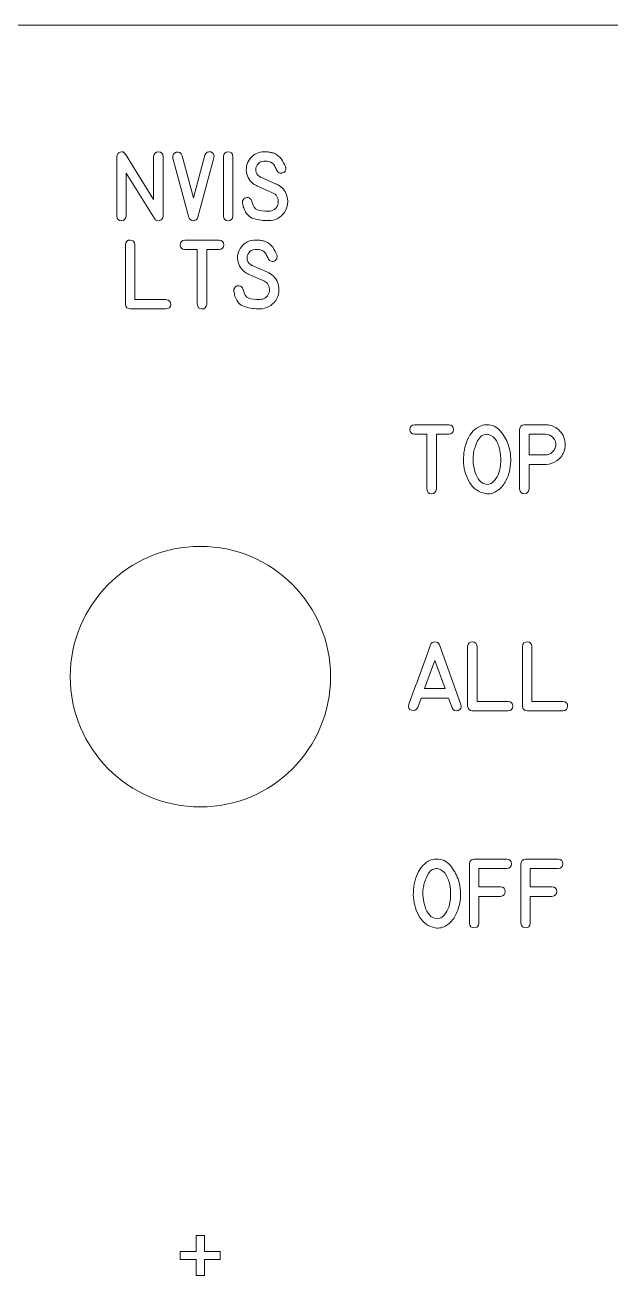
# Model space of a CAD drawing. Header units: millimetres. Extents: x -73 to 73, y -192 to 195.
# Drawn here: x -8.1 to 18.9, y 136.6 to 194.6 of the extents above; entities that cross this region are included whole.
import ezdxf

# ---------------------------------------------------------------- set-up
doc = ezdxf.new("R2010")
doc.units = ezdxf.units.MM
doc.header["$MEASUREMENT"] = 0
doc.layers.add('LED', color=7, linetype='Continuous')

msp = doc.modelspace()

# ---------------------------------------------------------------- linework, layer by layer
at = {"layer": 'LED', "color": 250, "lineweight": 9}
msp.add_ellipse((0.0001, 164.6206), major_axis=(6.0001, 0), ratio=0.9999833, dxfattribs=at)
msp.add_open_spline([(70.6599, 74.2658), (70.9361, 74.248), (71.2072, 74.3453), (71.409, 74.5346), (71.409, 74.5346), (71.6108, 74.724), (71.7252, 74.987), (71.725, 75.2637), (71.725, 75.2637), (71.725, 75.2637), (71.725, 89.1213), (71.725, 89.1213), (71.725, 89.1213), (71.7248, 89.3867), (71.6193, 89.6411), (71.4315, 89.8287), (71.4315, 89.8287), (71.2437, 90.0162), (70.9904, 90.1215), (70.725, 90.1213), (70.725, 90.1213), (70.725, 90.1213), (68.2625, 90.1213), (68.2625, 90.1213), (68.2625, 90.1213), (65.9403, 90.1213), (63.7945, 91.3602), (62.6333, 93.3713), (62.6333, 93.3713), (61.4722, 95.3824), (61.4722, 97.8602), (62.6333, 99.8713), (62.6333, 99.8713), (63.7945, 101.8824), (65.9403, 103.1213), (68.2625, 103.1213), (68.2625, 103.1213), (68.2625, 103.1213), (70.725, 103.1213), (70.725, 103.1213), (70.725, 103.1213), (70.9904, 103.1215), (71.2448, 103.227), (71.4324, 103.4148), (71.4324, 103.4148), (71.6199, 103.6026), (71.7252, 103.8559), (71.725, 104.1213), (71.725, 104.1213), (71.725, 104.1213), (71.725, 174.8463), (71.725, 174.8463), (71.725, 174.8463), (71.7248, 175.1117), (71.6193, 175.3661), (71.4315, 175.5537), (71.4315, 175.5537), (71.2437, 175.7412), (70.9904, 175.8465), (70.725, 175.8463), (70.725, 175.8463), (70.725, 175.8463), (68.2625, 175.8463), (68.2625, 175.8463), (68.2625, 175.8463), (65.9403, 175.8463), (63.7945, 177.0852), (62.6333, 179.0963), (62.6333, 179.0963), (61.4722, 181.1074), (61.4722, 183.5852), (62.6333, 185.5963), (62.6333, 185.5963), (63.7945, 187.6074), (65.9403, 188.8463), (68.2625, 188.8463), (68.2625, 188.8463), (68.2625, 188.8463), (70.725, 188.8463), (70.725, 188.8463), (70.725, 188.8463), (70.9904, 188.8465), (71.2448, 188.952), (71.4324, 189.1398), (71.4324, 189.1398), (71.6199, 189.3276), (71.7252, 189.5809), (71.725, 189.8463), (71.725, 189.8463), (71.725, 189.8463), (71.725, 193.6206), (71.725, 193.6206), (71.725, 193.6206), (71.7248, 193.886), (71.6193, 194.1404), (71.4315, 194.328), (71.4315, 194.328), (71.2437, 194.5155), (70.9904, 194.6208), (70.725, 194.6206), (70.725, 194.6206), (70.725, 194.6206), (-70.725, 194.6206), (-70.725, 194.6206), (-70.725, 194.6206), (-70.9904, 194.6204), (-71.2448, 194.5148), (-71.4324, 194.3271), (-71.4324, 194.3271), (-71.6199, 194.1393), (-71.7252, 193.886), (-71.725, 193.6206), (-71.725, 193.6206), (-71.725, 193.6206), (-71.725, 189.8463), (-71.725, 189.8463), (-71.725, 189.8463), (-71.7248, 189.5809), (-71.6192, 189.3265), (-71.4315, 189.1389), (-71.4315, 189.1389), (-71.2437, 188.9514), (-70.9904, 188.8461), (-70.725, 188.8463), (-70.725, 188.8463), (-70.725, 188.8463), (-68.2625, 188.8463), (-68.2625, 188.8463), (-68.2625, 188.8463), (-65.9403, 188.8463), (-63.7944, 187.6074), (-62.6333, 185.5963), (-62.6333, 185.5963), (-61.4722, 183.5852), (-61.4722, 181.1074), (-62.6333, 179.0963), (-62.6333, 179.0963), (-63.7944, 177.0852), (-65.9403, 175.8463), (-68.2625, 175.8463), (-68.2625, 175.8463), (-68.2625, 175.8463), (-70.725, 175.8463), (-70.725, 175.8463), (-70.725, 175.8463), (-70.9904, 175.8461), (-71.2448, 175.7405), (-71.4324, 175.5528), (-71.4324, 175.5528), (-71.6199, 175.365), (-71.7252, 175.1117), (-71.725, 174.8463), (-71.725, 174.8463), (-71.725, 174.8463), (-71.725, 104.1213), (-71.725, 104.1213), (-71.725, 104.1213), (-71.7248, 103.8559), (-71.6192, 103.6015), (-71.4315, 103.4139), (-71.4315, 103.4139), (-71.2437, 103.2264), (-70.9904, 103.1211), (-70.725, 103.1213), (-70.725, 103.1213), (-70.725, 103.1213), (-68.2625, 103.1213), (-68.2625, 103.1213), (-68.2625, 103.1213), (-65.9403, 103.1213), (-63.7944, 101.8824), (-62.6333, 99.8713), (-62.6333, 99.8713), (-61.4722, 97.8602), (-61.4722, 95.3824), (-62.6333, 93.3713), (-62.6333, 93.3713), (-63.7944, 91.3602), (-65.9403, 90.1213), (-68.2625, 90.1213), (-68.2625, 90.1213), (-68.2625, 90.1213), (-70.725, 90.1213), (-70.725, 90.1213), (-70.725, 90.1213), (-70.9904, 90.1211), (-71.2448, 90.0155), (-71.4324, 89.8278), (-71.4324, 89.8278), (-71.6199, 89.64), (-71.7252, 89.3867), (-71.725, 89.1213), (-71.725, 89.1213), (-71.725, 89.1213), (-71.725, 84.4887), (-71.725, 84.4887), (-71.725, 84.4887), (-71.7247, 83.9613), (-71.3163, 83.5248), (-70.7901, 83.4908), (-70.7901, 83.4908), (-70.7901, 83.4908), (70.6599, 74.2658), (70.6599, 74.2658)], degree=3, knots=[0, 0, 0, 0, 0.0192308, 0.0192308, 0.0192308, 0.0192308, 0.0384615, 0.0384615, 0.0384615, 0.0384615, 0.0576923, 0.0576923, 0.0576923, 0.0576923, 0.0769231, 0.0769231, 0.0769231, 0.0769231, 0.0961538, 0.0961538, 0.0961538, 0.0961538, 0.1153846, 0.1153846, 0.1153846, 0.1153846, 0.1346154, 0.1346154, 0.1346154, 0.1346154, 0.1538462, 0.1538462, 0.1538462, 0.1538462, 0.1730769, 0.1730769, 0.1730769, 0.1730769, 0.1923077, 0.1923077, 0.1923077, 0.1923077, 0.2115385, 0.2115385, 0.2115385, 0.2115385, 0.2307692, 0.2307692, 0.2307692, 0.2307692, 0.25, 0.25, 0.25, 0.25, 0.2692308, 0.2692308, 0.2692308, 0.2692308, 0.2884615, 0.2884615, 0.2884615, 0.2884615, 0.3076923, 0.3076923, 0.3076923, 0.3076923, 0.3269231, 0.3269231, 0.3269231, 0.3269231, 0.3461538, 0.3461538, 0.3461538, 0.3461538, 0.3653846, 0.3653846, 0.3653846, 0.3653846, 0.3846154, 0.3846154, 0.3846154, 0.3846154, 0.4038462, 0.4038462, 0.4038462, 0.4038462, 0.4230769, 0.4230769, 0.4230769, 0.4230769, 0.4423077, 0.4423077, 0.4423077, 0.4423077, 0.4615385, 0.4615385, 0.4615385, 0.4615385, 0.4807692, 0.4807692, 0.4807692, 0.4807692, 0.5, 0.5, 0.5, 0.5, 0.5192308, 0.5192308, 0.5192308, 0.5192308, 0.5384615, 0.5384615, 0.5384615, 0.5384615, 0.5576923, 0.5576923, 0.5576923, 0.5576923, 0.5769231, 0.5769231, 0.5769231, 0.5769231, 0.5961538, 0.5961538, 0.5961538, 0.5961538, 0.6153846, 0.6153846, 0.6153846, 0.6153846, 0.6346154, 0.6346154, 0.6346154, 0.6346154, 0.6538462, 0.6538462, 0.6538462, 0.6538462, 0.6730769, 0.6730769, 0.6730769, 0.6730769, 0.6923077, 0.6923077, 0.6923077, 0.6923077, 0.7115385, 0.7115385, 0.7115385, 0.7115385, 0.7307692, 0.7307692, 0.7307692, 0.7307692, 0.75, 0.75, 0.75, 0.75, 0.7692308, 0.7692308, 0.7692308, 0.7692308, 0.7884615, 0.7884615, 0.7884615, 0.7884615, 0.8076923, 0.8076923, 0.8076923, 0.8076923, 0.8269231, 0.8269231, 0.8269231, 0.8269231, 0.8461538, 0.8461538, 0.8461538, 0.8461538, 0.8653846, 0.8653846, 0.8653846, 0.8653846, 0.8846154, 0.8846154, 0.8846154, 0.8846154, 0.9038462, 0.9038462, 0.9038462, 0.9038462, 0.9230769, 0.9230769, 0.9230769, 0.9230769, 0.9423077, 0.9423077, 0.9423077, 0.9423077, 0.9615385, 0.9615385, 0.9615385, 0.9615385, 1, 1, 1, 1], dxfattribs=at)
at = {"layer": 'LED', "color": 240, "lineweight": 9}
for points, knots in [([(-1.7148, 185.8293), (-1.7148, 185.7208), (-1.7672, 185.652), (-1.872, 185.6224), (-1.872, 185.6224), (-1.9773, 185.5933), (-2.0582, 185.624), (-2.1164, 185.715), (-2.1164, 185.715), (-2.1164, 185.715), (-3.4187, 187.8031), (-3.4187, 187.8031), (-3.4187, 187.8031), (-3.4187, 187.8031), (-3.4187, 185.8293), (-3.4187, 185.8293), (-3.4187, 185.8293), (-3.4415, 185.6848), (-3.5145, 185.6123), (-3.6378, 185.6123), (-3.6378, 185.6123), (-3.7616, 185.6123), (-3.8341, 185.6848), (-3.8558, 185.8293), (-3.8558, 185.8293), (-3.8558, 185.8293), (-3.8558, 188.5672), (-3.8558, 188.5672), (-3.8558, 188.5672), (-3.8405, 188.6746), (-3.7854, 188.7455), (-3.6907, 188.7799), (-3.6907, 188.7799), (-3.596, 188.8138), (-3.5171, 188.7815), (-3.4542, 188.6836), (-3.4542, 188.6836), (-3.4542, 188.6836), (-2.1519, 186.5923), (-2.1519, 186.5923), (-2.1519, 186.5923), (-2.1519, 186.5923), (-2.1519, 188.5672), (-2.1519, 188.5672), (-2.1519, 188.5672), (-2.1323, 188.7148), (-2.0572, 188.7884), (-1.9265, 188.7868), (-1.9265, 188.7868), (-1.7958, 188.7852), (-1.7254, 188.7122), (-1.7148, 188.5672), (-1.7148, 188.5672), (-1.7148, 188.5672), (-1.7148, 185.8293), (-1.7148, 185.8293)], [0, 0, 0, 0, 0.0666667, 0.0666667, 0.0666667, 0.0666667, 0.1333333, 0.1333333, 0.1333333, 0.1333333, 0.2, 0.2, 0.2, 0.2, 0.2666667, 0.2666667, 0.2666667, 0.2666667, 0.3333333, 0.3333333, 0.3333333, 0.3333333, 0.4, 0.4, 0.4, 0.4, 0.4666667, 0.4666667, 0.4666667, 0.4666667, 0.5333333, 0.5333333, 0.5333333, 0.5333333, 0.6, 0.6, 0.6, 0.6, 0.6666667, 0.6666667, 0.6666667, 0.6666667, 0.7333333, 0.7333333, 0.7333333, 0.7333333, 0.8, 0.8, 0.8, 0.8, 0.8666667, 0.8666667, 0.8666667, 0.8666667, 1, 1, 1, 1]), ([(-1.2666, 188.4973), (-1.2862, 188.6445), (-1.2338, 188.7344), (-1.1095, 188.7672), (-1.1095, 188.7672), (-0.9846, 188.8006), (-0.8962, 188.7482), (-0.8433, 188.6106), (-0.8433, 188.6106), (-0.8433, 188.6106), (-0.321, 186.676), (-0.321, 186.676), (-0.321, 186.676), (-0.321, 186.676), (0.2045, 188.6291), (0.2045, 188.6291), (0.2045, 188.6291), (0.2574, 188.7688), (0.3484, 188.8196), (0.4775, 188.782), (0.4775, 188.782), (0.6066, 188.7445), (0.6564, 188.6556), (0.6262, 188.5159), (0.6262, 188.5159), (0.6262, 188.5159), (-0.1115, 185.7769), (-0.1115, 185.7769), (-0.1115, 185.7769), (-0.1533, 185.6705), (-0.222, 185.6166), (-0.3194, 185.616), (-0.3194, 185.616), (-0.4168, 185.6155), (-0.4872, 185.6674), (-0.5316, 185.7705), (-0.5316, 185.7705), (-0.5316, 185.7705), (-1.2666, 188.4973), (-1.2666, 188.4973)], [0, 0, 0, 0, 0.0909091, 0.0909091, 0.0909091, 0.0909091, 0.1818182, 0.1818182, 0.1818182, 0.1818182, 0.2727273, 0.2727273, 0.2727273, 0.2727273, 0.3636364, 0.3636364, 0.3636364, 0.3636364, 0.4545455, 0.4545455, 0.4545455, 0.4545455, 0.5454545, 0.5454545, 0.5454545, 0.5454545, 0.6363636, 0.6363636, 0.6363636, 0.6363636, 0.7272727, 0.7272727, 0.7272727, 0.7272727, 0.8181818, 0.8181818, 0.8181818, 0.8181818, 1, 1, 1, 1]), ([(1.502, 185.8293), (1.4792, 185.6838), (1.4057, 185.6113), (1.2813, 185.6118), (1.2813, 185.6118), (1.1564, 185.6123), (1.0834, 185.6848), (1.0617, 185.8293), (1.0617, 185.8293), (1.0617, 185.8293), (1.0617, 188.5704), (1.0617, 188.5704), (1.0617, 188.5704), (1.0834, 188.7159), (1.1564, 188.7894), (1.2813, 188.79), (1.2813, 188.79), (1.4057, 188.7905), (1.4792, 188.7169), (1.502, 188.5704), (1.502, 188.5704), (1.502, 188.5704), (1.502, 185.8293), (1.502, 185.8293)], [0, 0, 0, 0, 0.1428571, 0.1428571, 0.1428571, 0.1428571, 0.2857143, 0.2857143, 0.2857143, 0.2857143, 0.4285714, 0.4285714, 0.4285714, 0.4285714, 0.5714286, 0.5714286, 0.5714286, 0.5714286, 0.7142857, 0.7142857, 0.7142857, 0.7142857, 1, 1, 1, 1]), ([(3.5017, 187.3051), (3.5017, 187.3051), (3.5265, 187.2945), (3.5265, 187.2945), (3.5265, 187.2945), (3.5265, 187.2945), (3.5546, 187.2808), (3.5546, 187.2808), (3.5546, 187.2808), (3.5546, 187.2808), (3.5794, 187.2665), (3.5794, 187.2665), (3.5794, 187.2665), (3.5863, 187.2612), (3.5948, 187.2564), (3.6033, 187.2517), (3.6033, 187.2517), (3.6123, 187.2475), (3.6207, 187.2422), (3.6292, 187.2374), (3.6292, 187.2374), (3.8334, 187.103), (3.9604, 186.9167), (4.0086, 186.6791), (4.0086, 186.6791), (4.0271, 186.586), (4.0314, 186.4902), (4.0213, 186.3923), (4.0213, 186.3923), (4.0044, 186.2516), (3.9552, 186.1219), (3.8731, 186.0023), (3.8731, 186.0023), (3.7911, 185.8827), (3.6879, 185.7907), (3.5641, 185.7256), (3.5641, 185.7256), (3.4307, 185.6552), (3.2926, 185.6203), (3.1498, 185.6203), (3.1498, 185.6203), (2.91, 185.6203), (2.6814, 185.651), (2.4629, 185.7123), (2.4629, 185.7123), (2.2449, 185.7737), (2.0893, 185.9383), (1.9967, 186.2061), (1.9967, 186.2061), (1.984, 186.2404), (1.975, 186.2754), (1.9687, 186.3114), (1.9687, 186.3114), (1.9623, 186.3479), (1.9549, 186.3839), (1.947, 186.4204), (1.947, 186.4204), (1.9316, 186.4944), (1.9496, 186.5601), (2.002, 186.6172), (2.002, 186.6172), (2.0539, 186.6738), (2.1189, 186.6955), (2.1962, 186.6823), (2.1962, 186.6823), (2.2782, 186.6654), (2.3348, 186.6151), (2.3671, 186.5304), (2.3671, 186.5304), (2.3671, 186.5304), (2.3719, 186.5161), (2.3719, 186.5161), (2.3719, 186.5161), (2.4211, 186.2918), (2.5079, 186.1579), (2.6312, 186.1145), (2.6312, 186.1145), (2.755, 186.0711), (2.9265, 186.0515), (3.1466, 186.0558), (3.1466, 186.0558), (3.3493, 186.0558), (3.4884, 186.151), (3.5641, 186.341), (3.5641, 186.341), (3.5969, 186.4257), (3.6022, 186.514), (3.5794, 186.6056), (3.5794, 186.6056), (3.5567, 186.6966), (3.5117, 186.7733), (3.4445, 186.8342), (3.4445, 186.8342), (3.4143, 186.8601), (3.3752, 186.8839), (3.3265, 186.9067), (3.3265, 186.9067), (3.3265, 186.9067), (2.609, 187.2215), (2.609, 187.2215), (2.609, 187.2215), (2.609, 187.2215), (2.5857, 187.2342), (2.5857, 187.2342), (2.5857, 187.2342), (2.3507, 187.358), (2.2052, 187.5343), (2.1486, 187.7629), (2.1486, 187.7629), (2.0793, 188.0274), (2.1274, 188.2645), (2.2936, 188.4751), (2.2936, 188.4751), (2.4592, 188.6852), (2.6772, 188.7905), (2.9466, 188.7905), (2.9466, 188.7905), (2.9466, 188.7905), (3.1175, 188.7857), (3.1175, 188.7857), (3.1175, 188.7857), (3.173, 188.7757), (3.227, 188.7656), (3.2783, 188.7556), (3.2783, 188.7556), (3.3302, 188.7461), (3.3826, 188.7291), (3.435, 188.7053), (3.435, 188.7053), (3.5652, 188.6445), (3.6652, 188.5603), (3.7345, 188.454), (3.7345, 188.454), (3.8038, 188.3476), (3.8663, 188.2322), (3.9218, 188.1084), (3.9218, 188.1084), (3.9271, 188.0968), (3.9319, 188.0835), (3.9361, 188.0682), (3.9361, 188.0682), (3.9472, 188.0174), (3.9419, 187.9714), (3.9202, 187.9301), (3.9202, 187.9301), (3.9081, 187.9041), (3.8948, 187.8846), (3.8816, 187.8713), (3.8816, 187.8713), (3.8684, 187.8576), (3.8573, 187.8486), (3.8493, 187.8433), (3.8493, 187.8433), (3.7953, 187.8052), (3.7366, 187.7936), (3.6726, 187.8094), (3.6726, 187.8094), (3.608, 187.8237), (3.5593, 187.865), (3.5249, 187.9333), (3.5249, 187.9333), (3.498, 187.993), (3.4694, 188.0544), (3.4392, 188.1169), (3.4392, 188.1169), (3.4085, 188.1793), (3.3657, 188.2312), (3.3112, 188.273), (3.3112, 188.273), (3.2884, 188.2894), (3.2662, 188.3016), (3.245, 188.309), (3.245, 188.309), (3.2238, 188.3169), (3.2006, 188.3254), (3.1746, 188.3349), (3.1746, 188.3349), (3.1746, 188.3349), (3.0741, 188.3518), (3.0741, 188.3518), (3.0741, 188.3518), (3.0741, 188.3518), (2.9312, 188.3566), (2.9312, 188.3566), (2.9312, 188.3566), (2.7926, 188.3545), (2.6867, 188.2947), (2.6137, 188.1767), (2.6137, 188.1767), (2.564, 188.101), (2.5455, 188.0169), (2.5576, 187.9237), (2.5576, 187.9237), (2.5719, 187.8094), (2.6259, 187.7205), (2.719, 187.657), (2.719, 187.657), (2.7233, 187.6544), (2.7275, 187.6507), (2.7328, 187.647), (2.7328, 187.647), (2.7381, 187.6438), (2.7439, 187.6401), (2.7497, 187.6369), (2.7497, 187.6369), (2.7497, 187.6369), (2.7672, 187.6295), (2.7672, 187.6295), (2.7672, 187.6295), (2.7672, 187.6295), (2.7857, 187.6216), (2.7857, 187.6216), (2.7857, 187.6216), (2.7857, 187.6216), (3.5017, 187.3051), (3.5017, 187.3051)], [0, 0, 0, 0, 0.0181818, 0.0181818, 0.0181818, 0.0181818, 0.0363636, 0.0363636, 0.0363636, 0.0363636, 0.0545455, 0.0545455, 0.0545455, 0.0545455, 0.0727273, 0.0727273, 0.0727273, 0.0727273, 0.0909091, 0.0909091, 0.0909091, 0.0909091, 0.1090909, 0.1090909, 0.1090909, 0.1090909, 0.1272727, 0.1272727, 0.1272727, 0.1272727, 0.1454545, 0.1454545, 0.1454545, 0.1454545, 0.1636364, 0.1636364, 0.1636364, 0.1636364, 0.1818182, 0.1818182, 0.1818182, 0.1818182, 0.2, 0.2, 0.2, 0.2, 0.2181818, 0.2181818, 0.2181818, 0.2181818, 0.2363636, 0.2363636, 0.2363636, 0.2363636, 0.2545455, 0.2545455, 0.2545455, 0.2545455, 0.2727273, 0.2727273, 0.2727273, 0.2727273, 0.2909091, 0.2909091, 0.2909091, 0.2909091, 0.3090909, 0.3090909, 0.3090909, 0.3090909, 0.3272727, 0.3272727, 0.3272727, 0.3272727, 0.3454545, 0.3454545, 0.3454545, 0.3454545, 0.3636364, 0.3636364, 0.3636364, 0.3636364, 0.3818182, 0.3818182, 0.3818182, 0.3818182, 0.4, 0.4, 0.4, 0.4, 0.4181818, 0.4181818, 0.4181818, 0.4181818, 0.4363636, 0.4363636, 0.4363636, 0.4363636, 0.4545455, 0.4545455, 0.4545455, 0.4545455, 0.4727273, 0.4727273, 0.4727273, 0.4727273, 0.4909091, 0.4909091, 0.4909091, 0.4909091, 0.5090909, 0.5090909, 0.5090909, 0.5090909, 0.5272727, 0.5272727, 0.5272727, 0.5272727, 0.5454545, 0.5454545, 0.5454545, 0.5454545, 0.5636364, 0.5636364, 0.5636364, 0.5636364, 0.5818182, 0.5818182, 0.5818182, 0.5818182, 0.6, 0.6, 0.6, 0.6, 0.6181818, 0.6181818, 0.6181818, 0.6181818, 0.6363636, 0.6363636, 0.6363636, 0.6363636, 0.6545455, 0.6545455, 0.6545455, 0.6545455, 0.6727273, 0.6727273, 0.6727273, 0.6727273, 0.6909091, 0.6909091, 0.6909091, 0.6909091, 0.7090909, 0.7090909, 0.7090909, 0.7090909, 0.7272727, 0.7272727, 0.7272727, 0.7272727, 0.7454545, 0.7454545, 0.7454545, 0.7454545, 0.7636364, 0.7636364, 0.7636364, 0.7636364, 0.7818182, 0.7818182, 0.7818182, 0.7818182, 0.8, 0.8, 0.8, 0.8, 0.8181818, 0.8181818, 0.8181818, 0.8181818, 0.8363636, 0.8363636, 0.8363636, 0.8363636, 0.8545455, 0.8545455, 0.8545455, 0.8545455, 0.8727273, 0.8727273, 0.8727273, 0.8727273, 0.8909091, 0.8909091, 0.8909091, 0.8909091, 0.9090909, 0.9090909, 0.9090909, 0.9090909, 0.9272727, 0.9272727, 0.9272727, 0.9272727, 0.9454545, 0.9454545, 0.9454545, 0.9454545, 0.9636364, 0.9636364, 0.9636364, 0.9636364, 1, 1, 1, 1]), ([(-3.2341, 181.5516), (-3.3611, 181.5601), (-3.4346, 181.6315), (-3.4542, 181.767), (-3.4542, 181.767), (-3.4542, 181.767), (-3.4542, 184.5081), (-3.4542, 184.5081), (-3.4542, 184.5081), (-3.4325, 184.6568), (-3.3568, 184.7298), (-3.2277, 184.7277), (-3.2277, 184.7277), (-3.0986, 184.725), (-3.0282, 184.6515), (-3.0171, 184.5081), (-3.0171, 184.5081), (-3.0171, 184.5081), (-3.0171, 181.9845), (-3.0171, 181.9845), (-3.0171, 181.9845), (-3.0171, 181.9845), (-1.5862, 181.9855), (-1.5862, 181.9855), (-1.5862, 181.9855), (-1.4391, 181.9691), (-1.3666, 181.895), (-1.3682, 181.7633), (-1.3682, 181.7633), (-1.3698, 181.6315), (-1.4428, 181.5611), (-1.5878, 181.5516), (-1.5878, 181.5516), (-1.5878, 181.5516), (-3.2341, 181.5516), (-3.2341, 181.5516)], [0, 0, 0, 0, 0.1, 0.1, 0.1, 0.1, 0.2, 0.2, 0.2, 0.2, 0.3, 0.3, 0.3, 0.3, 0.4, 0.4, 0.4, 0.4, 0.5, 0.5, 0.5, 0.5, 0.6, 0.6, 0.6, 0.6, 0.7, 0.7, 0.7, 0.7, 0.8, 0.8, 0.8, 0.8, 1, 1, 1, 1]), ([(-0.1416, 181.7702), (-0.1416, 181.7702), (-0.1416, 184.2911), (-0.1416, 184.2911), (-0.1416, 184.2911), (-0.1416, 184.2911), (-0.7104, 184.2911), (-0.7104, 184.2911), (-0.7104, 184.2911), (-0.8549, 184.3022), (-0.9274, 184.3752), (-0.9269, 184.5086), (-0.9269, 184.5086), (-0.9263, 184.6425), (-0.8538, 184.716), (-0.7104, 184.7282), (-0.7104, 184.7282), (-0.7104, 184.7282), (0.8633, 184.7282), (0.8633, 184.7282), (0.8633, 184.7282), (1.0056, 184.7171), (1.0776, 184.6435), (1.0781, 184.5086), (1.0781, 184.5086), (1.0787, 184.3742), (1.0067, 184.3012), (0.8633, 184.2911), (0.8633, 184.2911), (0.8633, 184.2911), (0.296, 184.2911), (0.296, 184.2911), (0.296, 184.2911), (0.296, 184.2911), (0.296, 181.7702), (0.296, 181.7702), (0.296, 181.7702), (0.2722, 181.6236), (0.196, 181.5511), (0.0669, 181.5532), (0.0669, 181.5532), (-0.0617, 181.5553), (-0.131, 181.6278), (-0.1416, 181.7702)], [0, 0, 0, 0, 0.0833333, 0.0833333, 0.0833333, 0.0833333, 0.1666667, 0.1666667, 0.1666667, 0.1666667, 0.25, 0.25, 0.25, 0.25, 0.3333333, 0.3333333, 0.3333333, 0.3333333, 0.4166667, 0.4166667, 0.4166667, 0.4166667, 0.5, 0.5, 0.5, 0.5, 0.5833333, 0.5833333, 0.5833333, 0.5833333, 0.6666667, 0.6666667, 0.6666667, 0.6666667, 0.75, 0.75, 0.75, 0.75, 0.8333333, 0.8333333, 0.8333333, 0.8333333, 1, 1, 1, 1]), ([(3.1001, 183.2428), (3.1001, 183.2428), (3.1249, 183.2322), (3.1249, 183.2322), (3.1249, 183.2322), (3.1249, 183.2322), (3.153, 183.2185), (3.153, 183.2185), (3.153, 183.2185), (3.153, 183.2185), (3.1778, 183.2042), (3.1778, 183.2042), (3.1778, 183.2042), (3.1847, 183.1989), (3.1932, 183.1941), (3.2017, 183.1894), (3.2017, 183.1894), (3.2107, 183.1852), (3.2191, 183.1799), (3.2276, 183.1751), (3.2276, 183.1751), (3.4318, 183.0407), (3.5588, 182.8544), (3.607, 182.6168), (3.607, 182.6168), (3.6255, 182.5237), (3.6298, 182.4279), (3.6197, 182.33), (3.6197, 182.33), (3.6028, 182.1893), (3.5536, 182.0596), (3.4715, 181.94), (3.4715, 181.94), (3.3895, 181.8204), (3.2863, 181.7284), (3.1625, 181.6633), (3.1625, 181.6633), (3.0291, 181.5929), (2.891, 181.558), (2.7482, 181.558), (2.7482, 181.558), (2.5084, 181.558), (2.2798, 181.5887), (2.0613, 181.65), (2.0613, 181.65), (1.8433, 181.7114), (1.6877, 181.876), (1.5951, 182.1438), (1.5951, 182.1438), (1.5824, 182.1781), (1.5734, 182.2131), (1.5671, 182.2491), (1.5671, 182.2491), (1.5607, 182.2856), (1.5533, 182.3216), (1.5454, 182.3581), (1.5454, 182.3581), (1.53, 182.4321), (1.548, 182.4978), (1.6004, 182.5549), (1.6004, 182.5549), (1.6523, 182.6115), (1.7173, 182.6332), (1.7946, 182.62), (1.7946, 182.62), (1.8766, 182.6031), (1.9332, 182.5528), (1.9655, 182.4681), (1.9655, 182.4681), (1.9655, 182.4681), (1.9703, 182.4538), (1.9703, 182.4538), (1.9703, 182.4538), (2.0195, 182.2295), (2.1063, 182.0956), (2.2296, 182.0522), (2.2296, 182.0522), (2.3534, 182.0088), (2.5249, 181.9892), (2.745, 181.9935), (2.745, 181.9935), (2.9477, 181.9935), (3.0868, 182.0887), (3.1625, 182.2787), (3.1625, 182.2787), (3.1953, 182.3634), (3.2006, 182.4517), (3.1778, 182.5433), (3.1778, 182.5433), (3.1551, 182.6343), (3.1101, 182.711), (3.0429, 182.7719), (3.0429, 182.7719), (3.0127, 182.7978), (2.9736, 182.8216), (2.9249, 182.8444), (2.9249, 182.8444), (2.9249, 182.8444), (2.2074, 183.1592), (2.2074, 183.1592), (2.2074, 183.1592), (2.2074, 183.1592), (2.1841, 183.1719), (2.1841, 183.1719), (2.1841, 183.1719), (1.9491, 183.2957), (1.8036, 183.472), (1.747, 183.7006), (1.747, 183.7006), (1.6777, 183.9651), (1.7258, 184.2022), (1.892, 184.4128), (1.892, 184.4128), (2.0576, 184.6229), (2.2756, 184.7282), (2.545, 184.7282), (2.545, 184.7282), (2.545, 184.7282), (2.7159, 184.7234), (2.7159, 184.7234), (2.7159, 184.7234), (2.7714, 184.7134), (2.8254, 184.7033), (2.8767, 184.6933), (2.8767, 184.6933), (2.9286, 184.6838), (2.981, 184.6668), (3.0334, 184.643), (3.0334, 184.643), (3.1636, 184.5822), (3.2636, 184.498), (3.3329, 184.3917), (3.3329, 184.3917), (3.4022, 184.2853), (3.4647, 184.1699), (3.5202, 184.0461), (3.5202, 184.0461), (3.5255, 184.0345), (3.5303, 184.0212), (3.5345, 184.0059), (3.5345, 184.0059), (3.5456, 183.9551), (3.5403, 183.9091), (3.5186, 183.8678), (3.5186, 183.8678), (3.5065, 183.8418), (3.4932, 183.8223), (3.48, 183.809), (3.48, 183.809), (3.4668, 183.7953), (3.4557, 183.7863), (3.4477, 183.781), (3.4477, 183.781), (3.3937, 183.7429), (3.335, 183.7313), (3.271, 183.7471), (3.271, 183.7471), (3.2064, 183.7614), (3.1577, 183.8027), (3.1233, 183.871), (3.1233, 183.871), (3.0964, 183.9307), (3.0678, 183.9921), (3.0376, 184.0546), (3.0376, 184.0546), (3.0069, 184.117), (2.9641, 184.1689), (2.9096, 184.2107), (2.9096, 184.2107), (2.8868, 184.2271), (2.8646, 184.2393), (2.8434, 184.2467), (2.8434, 184.2467), (2.8222, 184.2546), (2.799, 184.2631), (2.773, 184.2726), (2.773, 184.2726), (2.773, 184.2726), (2.6725, 184.2895), (2.6725, 184.2895), (2.6725, 184.2895), (2.6725, 184.2895), (2.5296, 184.2943), (2.5296, 184.2943), (2.5296, 184.2943), (2.391, 184.2922), (2.2851, 184.2324), (2.2121, 184.1144), (2.2121, 184.1144), (2.1624, 184.0387), (2.1439, 183.9546), (2.156, 183.8614), (2.156, 183.8614), (2.1703, 183.7471), (2.2243, 183.6582), (2.3174, 183.5947), (2.3174, 183.5947), (2.3217, 183.5921), (2.3259, 183.5884), (2.3312, 183.5847), (2.3312, 183.5847), (2.3365, 183.5815), (2.3423, 183.5778), (2.3481, 183.5746), (2.3481, 183.5746), (2.3481, 183.5746), (2.3656, 183.5672), (2.3656, 183.5672), (2.3656, 183.5672), (2.3656, 183.5672), (2.3841, 183.5593), (2.3841, 183.5593), (2.3841, 183.5593), (2.3841, 183.5593), (3.1001, 183.2428), (3.1001, 183.2428)], [0, 0, 0, 0, 0.0181818, 0.0181818, 0.0181818, 0.0181818, 0.0363636, 0.0363636, 0.0363636, 0.0363636, 0.0545455, 0.0545455, 0.0545455, 0.0545455, 0.0727273, 0.0727273, 0.0727273, 0.0727273, 0.0909091, 0.0909091, 0.0909091, 0.0909091, 0.1090909, 0.1090909, 0.1090909, 0.1090909, 0.1272727, 0.1272727, 0.1272727, 0.1272727, 0.1454545, 0.1454545, 0.1454545, 0.1454545, 0.1636364, 0.1636364, 0.1636364, 0.1636364, 0.1818182, 0.1818182, 0.1818182, 0.1818182, 0.2, 0.2, 0.2, 0.2, 0.2181818, 0.2181818, 0.2181818, 0.2181818, 0.2363636, 0.2363636, 0.2363636, 0.2363636, 0.2545455, 0.2545455, 0.2545455, 0.2545455, 0.2727273, 0.2727273, 0.2727273, 0.2727273, 0.2909091, 0.2909091, 0.2909091, 0.2909091, 0.3090909, 0.3090909, 0.3090909, 0.3090909, 0.3272727, 0.3272727, 0.3272727, 0.3272727, 0.3454545, 0.3454545, 0.3454545, 0.3454545, 0.3636364, 0.3636364, 0.3636364, 0.3636364, 0.3818182, 0.3818182, 0.3818182, 0.3818182, 0.4, 0.4, 0.4, 0.4, 0.4181818, 0.4181818, 0.4181818, 0.4181818, 0.4363636, 0.4363636, 0.4363636, 0.4363636, 0.4545455, 0.4545455, 0.4545455, 0.4545455, 0.4727273, 0.4727273, 0.4727273, 0.4727273, 0.4909091, 0.4909091, 0.4909091, 0.4909091, 0.5090909, 0.5090909, 0.5090909, 0.5090909, 0.5272727, 0.5272727, 0.5272727, 0.5272727, 0.5454545, 0.5454545, 0.5454545, 0.5454545, 0.5636364, 0.5636364, 0.5636364, 0.5636364, 0.5818182, 0.5818182, 0.5818182, 0.5818182, 0.6, 0.6, 0.6, 0.6, 0.6181818, 0.6181818, 0.6181818, 0.6181818, 0.6363636, 0.6363636, 0.6363636, 0.6363636, 0.6545455, 0.6545455, 0.6545455, 0.6545455, 0.6727273, 0.6727273, 0.6727273, 0.6727273, 0.6909091, 0.6909091, 0.6909091, 0.6909091, 0.7090909, 0.7090909, 0.7090909, 0.7090909, 0.7272727, 0.7272727, 0.7272727, 0.7272727, 0.7454545, 0.7454545, 0.7454545, 0.7454545, 0.7636364, 0.7636364, 0.7636364, 0.7636364, 0.7818182, 0.7818182, 0.7818182, 0.7818182, 0.8, 0.8, 0.8, 0.8, 0.8181818, 0.8181818, 0.8181818, 0.8181818, 0.8363636, 0.8363636, 0.8363636, 0.8363636, 0.8545455, 0.8545455, 0.8545455, 0.8545455, 0.8727273, 0.8727273, 0.8727273, 0.8727273, 0.8909091, 0.8909091, 0.8909091, 0.8909091, 0.9090909, 0.9090909, 0.9090909, 0.9090909, 0.9272727, 0.9272727, 0.9272727, 0.9272727, 0.9454545, 0.9454545, 0.9454545, 0.9454545, 0.9636364, 0.9636364, 0.9636364, 0.9636364, 1, 1, 1, 1]), ([(10.4457, 173.2628), (10.4457, 173.2628), (10.4457, 175.7837), (10.4457, 175.7837), (10.4457, 175.7837), (10.4457, 175.7837), (9.8769, 175.7837), (9.8769, 175.7837), (9.8769, 175.7837), (9.7324, 175.7948), (9.6599, 175.8678), (9.6604, 176.0012), (9.6604, 176.0012), (9.661, 176.1351), (9.7335, 176.2086), (9.8769, 176.2208), (9.8769, 176.2208), (9.8769, 176.2208), (11.4506, 176.2208), (11.4506, 176.2208), (11.4506, 176.2208), (11.5929, 176.2097), (11.6649, 176.1361), (11.6654, 176.0012), (11.6654, 176.0012), (11.666, 175.8668), (11.594, 175.7938), (11.4506, 175.7837), (11.4506, 175.7837), (11.4506, 175.7837), (10.8833, 175.7837), (10.8833, 175.7837), (10.8833, 175.7837), (10.8833, 175.7837), (10.8833, 173.2628), (10.8833, 173.2628), (10.8833, 173.2628), (10.8595, 173.1162), (10.7833, 173.0437), (10.6542, 173.0458), (10.6542, 173.0458), (10.5256, 173.0479), (10.4563, 173.1204), (10.4457, 173.2628)], [0, 0, 0, 0, 0.0833333, 0.0833333, 0.0833333, 0.0833333, 0.1666667, 0.1666667, 0.1666667, 0.1666667, 0.25, 0.25, 0.25, 0.25, 0.3333333, 0.3333333, 0.3333333, 0.3333333, 0.4166667, 0.4166667, 0.4166667, 0.4166667, 0.5, 0.5, 0.5, 0.5, 0.5833333, 0.5833333, 0.5833333, 0.5833333, 0.6666667, 0.6666667, 0.6666667, 0.6666667, 0.75, 0.75, 0.75, 0.75, 0.8333333, 0.8333333, 0.8333333, 0.8333333, 1, 1, 1, 1]), ([(14.1901, 175.3075), (14.2848, 175.0212), (14.3208, 174.7243), (14.2975, 174.4163), (14.2975, 174.4163), (14.2742, 174.1084), (14.1895, 173.8274), (14.044, 173.5729), (14.044, 173.5729), (13.9519, 173.4146), (13.8265, 173.2802), (13.6672, 173.1696), (13.6672, 173.1696), (13.508, 173.059), (13.3323, 173.0204), (13.1402, 173.0537), (13.1402, 173.0537), (12.8269, 173.1082), (12.5872, 173.2718), (12.4211, 173.5432), (12.4211, 173.5432), (12.2544, 173.8152), (12.1591, 174.1179), (12.1348, 174.4513), (12.1348, 174.4513), (12.1104, 174.7846), (12.1554, 175.109), (12.2697, 175.4255), (12.2697, 175.4255), (12.384, 175.7419), (12.5661, 175.9716), (12.8163, 176.1155), (12.8163, 176.1155), (12.9381, 176.1859), (13.0661, 176.2208), (13.1989, 176.2208), (13.1989, 176.2208), (13.4535, 176.2208), (13.6609, 176.125), (13.8223, 175.9335), (13.8223, 175.9335), (13.9837, 175.7414), (14.1059, 175.5329), (14.1901, 175.3075)], [0, 0, 0, 0, 0.0833333, 0.0833333, 0.0833333, 0.0833333, 0.1666667, 0.1666667, 0.1666667, 0.1666667, 0.25, 0.25, 0.25, 0.25, 0.3333333, 0.3333333, 0.3333333, 0.3333333, 0.4166667, 0.4166667, 0.4166667, 0.4166667, 0.5, 0.5, 0.5, 0.5, 0.5833333, 0.5833333, 0.5833333, 0.5833333, 0.6666667, 0.6666667, 0.6666667, 0.6666667, 0.75, 0.75, 0.75, 0.75, 0.8333333, 0.8333333, 0.8333333, 0.8333333, 1, 1, 1, 1]), ([(13.2116, 175.7805), (13.0217, 175.7805), (12.8777, 175.6784), (12.7798, 175.4736), (12.7798, 175.4736), (12.6819, 175.2688), (12.6206, 175.0942), (12.5946, 174.9497), (12.5946, 174.9497), (12.575, 174.8439), (12.5676, 174.7164), (12.5729, 174.5666), (12.5729, 174.5666), (12.5782, 174.4169), (12.5999, 174.2687), (12.638, 174.1227), (12.638, 174.1227), (12.6761, 173.9761), (12.7338, 173.8443), (12.81, 173.7274), (12.81, 173.7274), (12.8867, 173.6099), (12.9867, 173.5321), (13.1106, 173.494), (13.1106, 173.494), (13.2556, 173.4485), (13.3804, 173.4771), (13.4852, 173.5797), (13.4852, 173.5797), (13.59, 173.6829), (13.6694, 173.7919), (13.7233, 173.9078), (13.7233, 173.9078), (13.7778, 174.0269), (13.8154, 174.1825), (13.8355, 174.3761), (13.8355, 174.3761), (13.8556, 174.5693), (13.8509, 174.7624), (13.8218, 174.955), (13.8218, 174.955), (13.7921, 175.1477), (13.7345, 175.3212), (13.6487, 175.4757), (13.6487, 175.4757), (13.563, 175.6303), (13.4408, 175.7287), (13.2831, 175.771), (13.2831, 175.771), (13.2624, 175.7774), (13.2386, 175.7805), (13.2116, 175.7805)], [0, 0, 0, 0, 0.0714286, 0.0714286, 0.0714286, 0.0714286, 0.1428571, 0.1428571, 0.1428571, 0.1428571, 0.2142857, 0.2142857, 0.2142857, 0.2142857, 0.2857143, 0.2857143, 0.2857143, 0.2857143, 0.3571429, 0.3571429, 0.3571429, 0.3571429, 0.4285714, 0.4285714, 0.4285714, 0.4285714, 0.5, 0.5, 0.5, 0.5, 0.5714286, 0.5714286, 0.5714286, 0.5714286, 0.6428571, 0.6428571, 0.6428571, 0.6428571, 0.7142857, 0.7142857, 0.7142857, 0.7142857, 0.7857143, 0.7857143, 0.7857143, 0.7857143, 0.8571429, 0.8571429, 0.8571429, 0.8571429, 1, 1, 1, 1]), ([(15.9061, 176.2208), (15.9061, 176.2208), (15.9357, 176.2208), (15.9357, 176.2208), (15.9357, 176.2208), (16.068, 176.2113), (16.1897, 176.1816), (16.3014, 176.1308), (16.3014, 176.1308), (16.5152, 176.0308), (16.6665, 175.8657), (16.7554, 175.6361), (16.7554, 175.6361), (16.8443, 175.4069), (16.8433, 175.1831), (16.7528, 174.9651), (16.7528, 174.9651), (16.6792, 174.7926), (16.5707, 174.6571), (16.4268, 174.5597), (16.4268, 174.5597), (16.2834, 174.4619), (16.1194, 174.4073), (15.9357, 174.3962), (15.9357, 174.3962), (15.9357, 174.3962), (15.9061, 174.3946), (15.9061, 174.3946), (15.9061, 174.3946), (15.9061, 174.3946), (15.1526, 174.3946), (15.1526, 174.3946), (15.1526, 174.3946), (15.1526, 174.3946), (15.1526, 173.2643), (15.1526, 173.2643), (15.1526, 173.2643), (15.1341, 173.1188), (15.0605, 173.0458), (14.9324, 173.0458), (14.9324, 173.0458), (14.8044, 173.0458), (14.7314, 173.1188), (14.7139, 173.2643), (14.7139, 173.2643), (14.7139, 173.2643), (14.7139, 176.0038), (14.7139, 176.0038), (14.7139, 176.0038), (14.7292, 176.1319), (14.7975, 176.2044), (14.9187, 176.2208), (14.9187, 176.2208), (14.9187, 176.2208), (14.9324, 176.2208), (14.9324, 176.2208), (14.9324, 176.2208), (14.9324, 176.2208), (15.9061, 176.2208), (15.9061, 176.2208)], [0, 0, 0, 0, 0.0625, 0.0625, 0.0625, 0.0625, 0.125, 0.125, 0.125, 0.125, 0.1875, 0.1875, 0.1875, 0.1875, 0.25, 0.25, 0.25, 0.25, 0.3125, 0.3125, 0.3125, 0.3125, 0.375, 0.375, 0.375, 0.375, 0.4375, 0.4375, 0.4375, 0.4375, 0.5, 0.5, 0.5, 0.5, 0.5625, 0.5625, 0.5625, 0.5625, 0.625, 0.625, 0.625, 0.625, 0.6875, 0.6875, 0.6875, 0.6875, 0.75, 0.75, 0.75, 0.75, 0.8125, 0.8125, 0.8125, 0.8125, 0.875, 0.875, 0.875, 0.875, 1, 1, 1, 1]), ([(15.9061, 175.7837), (15.9061, 175.7837), (15.1526, 175.7837), (15.1526, 175.7837), (15.1526, 175.7837), (15.1526, 175.7837), (15.1526, 174.8333), (15.1526, 174.8333), (15.1526, 174.8333), (15.1526, 174.8333), (15.9061, 174.8333), (15.9061, 174.8333), (15.9061, 174.8333), (16.0241, 174.8333), (16.1278, 174.8725), (16.2183, 174.9513), (16.2183, 174.9513), (16.3088, 175.0296), (16.3617, 175.1281), (16.3776, 175.2455), (16.3776, 175.2455), (16.3961, 175.3884), (16.3575, 175.5138), (16.2628, 175.6218), (16.2628, 175.6218), (16.1675, 175.7297), (16.0485, 175.7837), (15.9061, 175.7837)], [0, 0, 0, 0, 0.125, 0.125, 0.125, 0.125, 0.25, 0.25, 0.25, 0.25, 0.375, 0.375, 0.375, 0.375, 0.5, 0.5, 0.5, 0.5, 0.625, 0.625, 0.625, 0.625, 0.75, 0.75, 0.75, 0.75, 1, 1, 1, 1]), ([(9.6132, 163.3479), (9.7783, 163.804), (9.9439, 164.2596), (10.1096, 164.7147), (10.1096, 164.7147), (10.2757, 165.1698), (10.4419, 165.6254), (10.608, 166.081), (10.608, 166.081), (10.6424, 166.1752), (10.7102, 166.2228), (10.8112, 166.2239), (10.8112, 166.2239), (10.9128, 166.225), (10.9811, 166.1773), (11.016, 166.081), (11.016, 166.081), (11.016, 166.081), (12.0098, 163.3405), (12.0098, 163.3405), (12.0098, 163.3405), (12.0405, 163.1944), (11.9961, 163.1008), (11.8765, 163.0584), (11.8765, 163.0584), (11.7563, 163.0156), (11.6643, 163.0595), (11.5986, 163.1886), (11.5986, 163.1886), (11.5986, 163.1886), (11.4394, 163.632), (11.4394, 163.632), (11.4394, 163.632), (11.4394, 163.632), (10.1757, 163.632), (10.1757, 163.632), (10.1757, 163.632), (10.1757, 163.632), (10.0207, 163.1992), (10.0207, 163.1992), (10.0207, 163.1992), (9.9545, 163.069), (9.8603, 163.0267), (9.7386, 163.0717), (9.7386, 163.0717), (9.6164, 163.1161), (9.5746, 163.2087), (9.6132, 163.3479)], [0, 0, 0, 0, 0.0769231, 0.0769231, 0.0769231, 0.0769231, 0.1538462, 0.1538462, 0.1538462, 0.1538462, 0.2307692, 0.2307692, 0.2307692, 0.2307692, 0.3076923, 0.3076923, 0.3076923, 0.3076923, 0.3846154, 0.3846154, 0.3846154, 0.3846154, 0.4615385, 0.4615385, 0.4615385, 0.4615385, 0.5384615, 0.5384615, 0.5384615, 0.5384615, 0.6153846, 0.6153846, 0.6153846, 0.6153846, 0.6923077, 0.6923077, 0.6923077, 0.6923077, 0.7692308, 0.7692308, 0.7692308, 0.7692308, 0.8461538, 0.8461538, 0.8461538, 0.8461538, 1, 1, 1, 1]), ([(12.5352, 163.0473), (12.4082, 163.0558), (12.3347, 163.1272), (12.3151, 163.2627), (12.3151, 163.2627), (12.3151, 163.2627), (12.3151, 166.0038), (12.3151, 166.0038), (12.3151, 166.0038), (12.3368, 166.1525), (12.4125, 166.2255), (12.5416, 166.2234), (12.5416, 166.2234), (12.6707, 166.2207), (12.7411, 166.1472), (12.7522, 166.0038), (12.7522, 166.0038), (12.7522, 166.0038), (12.7522, 163.4802), (12.7522, 163.4802), (12.7522, 163.4802), (12.7522, 163.4802), (14.1831, 163.4812), (14.1831, 163.4812), (14.1831, 163.4812), (14.3302, 163.4648), (14.4027, 163.3907), (14.4011, 163.259), (14.4011, 163.259), (14.3995, 163.1272), (14.3265, 163.0568), (14.1815, 163.0473), (14.1815, 163.0473), (14.1815, 163.0473), (12.5352, 163.0473), (12.5352, 163.0473)], [0, 0, 0, 0, 0.1, 0.1, 0.1, 0.1, 0.2, 0.2, 0.2, 0.2, 0.3, 0.3, 0.3, 0.3, 0.4, 0.4, 0.4, 0.4, 0.5, 0.5, 0.5, 0.5, 0.6, 0.6, 0.6, 0.6, 0.7, 0.7, 0.7, 0.7, 0.8, 0.8, 0.8, 0.8, 1, 1, 1, 1]), ([(15.062, 163.0473), (14.935, 163.0558), (14.8615, 163.1272), (14.8419, 163.2627), (14.8419, 163.2627), (14.8419, 163.2627), (14.8419, 166.0038), (14.8419, 166.0038), (14.8419, 166.0038), (14.8636, 166.1525), (14.9393, 166.2255), (15.0684, 166.2234), (15.0684, 166.2234), (15.1975, 166.2207), (15.2679, 166.1472), (15.279, 166.0038), (15.279, 166.0038), (15.279, 166.0038), (15.279, 163.4802), (15.279, 163.4802), (15.279, 163.4802), (15.279, 163.4802), (16.7099, 163.4812), (16.7099, 163.4812), (16.7099, 163.4812), (16.857, 163.4648), (16.9295, 163.3907), (16.9279, 163.259), (16.9279, 163.259), (16.9263, 163.1272), (16.8533, 163.0568), (16.7083, 163.0473), (16.7083, 163.0473), (16.7083, 163.0473), (15.062, 163.0473), (15.062, 163.0473)], [0, 0, 0, 0, 0.1, 0.1, 0.1, 0.1, 0.2, 0.2, 0.2, 0.2, 0.3, 0.3, 0.3, 0.3, 0.4, 0.4, 0.4, 0.4, 0.5, 0.5, 0.5, 0.5, 0.6, 0.6, 0.6, 0.6, 0.7, 0.7, 0.7, 0.7, 0.8, 0.8, 0.8, 0.8, 1, 1, 1, 1]), ([(11.2811, 164.0675), (11.2811, 164.0675), (10.8097, 165.3698), (10.8097, 165.3698), (10.8097, 165.3698), (10.8097, 165.3698), (10.3355, 164.0675), (10.3355, 164.0675), (10.3355, 164.0675), (10.3355, 164.0675), (11.2811, 164.0675), (11.2811, 164.0675)], [0, 0, 0, 0, 0.25, 0.25, 0.25, 0.25, 0.5, 0.5, 0.5, 0.5, 1, 1, 1, 1]), ([(10.8097, 165.3698), (10.8097, 165.3698), (11.2811, 164.0675), (11.2811, 164.0675), (11.2811, 164.0675), (11.2811, 164.0675), (10.8097, 165.3698), (10.8097, 165.3698)], [0, 0, 0, 0, 0.3333333, 0.3333333, 0.3333333, 0.3333333, 1, 1, 1, 1]), ([(11.8769, 155.3075), (11.9716, 155.0212), (12.0076, 154.7243), (11.9843, 154.4163), (11.9843, 154.4163), (11.961, 154.1084), (11.8763, 153.8274), (11.7308, 153.5729), (11.7308, 153.5729), (11.6387, 153.4146), (11.5133, 153.2802), (11.354, 153.1696), (11.354, 153.1696), (11.1948, 153.059), (11.0191, 153.0204), (10.827, 153.0537), (10.827, 153.0537), (10.5137, 153.1082), (10.274, 153.2718), (10.1079, 153.5432), (10.1079, 153.5432), (9.9412, 153.8152), (9.8459, 154.1179), (9.8216, 154.4513), (9.8216, 154.4513), (9.7972, 154.7846), (9.8422, 155.109), (9.9565, 155.4255), (9.9565, 155.4255), (10.0708, 155.7419), (10.2529, 155.9716), (10.5031, 156.1155), (10.5031, 156.1155), (10.6249, 156.1859), (10.7529, 156.2208), (10.8857, 156.2208), (10.8857, 156.2208), (11.1403, 156.2208), (11.3477, 156.125), (11.5091, 155.9335), (11.5091, 155.9335), (11.6705, 155.7414), (11.7927, 155.5329), (11.8769, 155.3075)], [0, 0, 0, 0, 0.0833333, 0.0833333, 0.0833333, 0.0833333, 0.1666667, 0.1666667, 0.1666667, 0.1666667, 0.25, 0.25, 0.25, 0.25, 0.3333333, 0.3333333, 0.3333333, 0.3333333, 0.4166667, 0.4166667, 0.4166667, 0.4166667, 0.5, 0.5, 0.5, 0.5, 0.5833333, 0.5833333, 0.5833333, 0.5833333, 0.6666667, 0.6666667, 0.6666667, 0.6666667, 0.75, 0.75, 0.75, 0.75, 0.8333333, 0.8333333, 0.8333333, 0.8333333, 1, 1, 1, 1]), ([(12.4007, 153.2659), (12.4007, 153.2659), (12.4007, 156.0007), (12.4007, 156.0007), (12.4007, 156.0007), (12.4192, 156.1372), (12.4928, 156.2107), (12.6208, 156.2208), (12.6208, 156.2208), (12.6208, 156.2208), (14.1216, 156.2208), (14.1216, 156.2208), (14.1216, 156.2208), (14.265, 156.2097), (14.3369, 156.1361), (14.3369, 156.0012), (14.3369, 156.0012), (14.3369, 155.8668), (14.2639, 155.7943), (14.1184, 155.7853), (14.1184, 155.7853), (14.1184, 155.7853), (12.8362, 155.7853), (12.8362, 155.7853), (12.8362, 155.7853), (12.8362, 155.7853), (12.8362, 154.937), (12.8362, 154.937), (12.8362, 154.937), (12.8362, 154.937), (13.8363, 154.937), (13.8363, 154.937), (13.8363, 154.937), (13.9787, 154.927), (14.0512, 154.8571), (14.0533, 154.728), (14.0533, 154.728), (14.0554, 154.5989), (13.9829, 154.5232), (13.8363, 154.5015), (13.8363, 154.5015), (13.8363, 154.5015), (12.8362, 154.5015), (12.8362, 154.5015), (12.8362, 154.5015), (12.8362, 154.5015), (12.8362, 153.2659), (12.8362, 153.2659), (12.8362, 153.2659), (12.8262, 153.1236), (12.7558, 153.0511), (12.6261, 153.049), (12.6261, 153.049), (12.4965, 153.0469), (12.4213, 153.1194), (12.4007, 153.2659)], [0, 0, 0, 0, 0.0666667, 0.0666667, 0.0666667, 0.0666667, 0.1333333, 0.1333333, 0.1333333, 0.1333333, 0.2, 0.2, 0.2, 0.2, 0.2666667, 0.2666667, 0.2666667, 0.2666667, 0.3333333, 0.3333333, 0.3333333, 0.3333333, 0.4, 0.4, 0.4, 0.4, 0.4666667, 0.4666667, 0.4666667, 0.4666667, 0.5333333, 0.5333333, 0.5333333, 0.5333333, 0.6, 0.6, 0.6, 0.6, 0.6666667, 0.6666667, 0.6666667, 0.6666667, 0.7333333, 0.7333333, 0.7333333, 0.7333333, 0.8, 0.8, 0.8, 0.8, 0.8666667, 0.8666667, 0.8666667, 0.8666667, 1, 1, 1, 1]), ([(14.7708, 153.2659), (14.7708, 153.2659), (14.7708, 156.0007), (14.7708, 156.0007), (14.7708, 156.0007), (14.7893, 156.1372), (14.8629, 156.2107), (14.9909, 156.2208), (14.9909, 156.2208), (14.9909, 156.2208), (16.4917, 156.2208), (16.4917, 156.2208), (16.4917, 156.2208), (16.6351, 156.2097), (16.707, 156.1361), (16.707, 156.0012), (16.707, 156.0012), (16.707, 155.8668), (16.634, 155.7943), (16.4885, 155.7853), (16.4885, 155.7853), (16.4885, 155.7853), (15.2063, 155.7853), (15.2063, 155.7853), (15.2063, 155.7853), (15.2063, 155.7853), (15.2063, 154.937), (15.2063, 154.937), (15.2063, 154.937), (15.2063, 154.937), (16.2064, 154.937), (16.2064, 154.937), (16.2064, 154.937), (16.3488, 154.927), (16.4213, 154.8571), (16.4234, 154.728), (16.4234, 154.728), (16.4255, 154.5989), (16.353, 154.5232), (16.2064, 154.5015), (16.2064, 154.5015), (16.2064, 154.5015), (15.2063, 154.5015), (15.2063, 154.5015), (15.2063, 154.5015), (15.2063, 154.5015), (15.2063, 153.2659), (15.2063, 153.2659), (15.2063, 153.2659), (15.1963, 153.1236), (15.1259, 153.0511), (14.9962, 153.049), (14.9962, 153.049), (14.8666, 153.0469), (14.7914, 153.1194), (14.7708, 153.2659)], [0, 0, 0, 0, 0.0666667, 0.0666667, 0.0666667, 0.0666667, 0.1333333, 0.1333333, 0.1333333, 0.1333333, 0.2, 0.2, 0.2, 0.2, 0.2666667, 0.2666667, 0.2666667, 0.2666667, 0.3333333, 0.3333333, 0.3333333, 0.3333333, 0.4, 0.4, 0.4, 0.4, 0.4666667, 0.4666667, 0.4666667, 0.4666667, 0.5333333, 0.5333333, 0.5333333, 0.5333333, 0.6, 0.6, 0.6, 0.6, 0.6666667, 0.6666667, 0.6666667, 0.6666667, 0.7333333, 0.7333333, 0.7333333, 0.7333333, 0.8, 0.8, 0.8, 0.8, 0.8666667, 0.8666667, 0.8666667, 0.8666667, 1, 1, 1, 1]), ([(10.8984, 155.7805), (10.7085, 155.7805), (10.5645, 155.6784), (10.4666, 155.4736), (10.4666, 155.4736), (10.3687, 155.2688), (10.3074, 155.0942), (10.2814, 154.9497), (10.2814, 154.9497), (10.2618, 154.8439), (10.2544, 154.7164), (10.2597, 154.5666), (10.2597, 154.5666), (10.265, 154.4169), (10.2867, 154.2687), (10.3248, 154.1227), (10.3248, 154.1227), (10.3629, 153.9761), (10.4206, 153.8443), (10.4968, 153.7274), (10.4968, 153.7274), (10.5735, 153.6099), (10.6735, 153.5321), (10.7974, 153.494), (10.7974, 153.494), (10.9424, 153.4485), (11.0672, 153.4771), (11.172, 153.5797), (11.172, 153.5797), (11.2768, 153.6829), (11.3562, 153.7919), (11.4101, 153.9078), (11.4101, 153.9078), (11.4646, 154.0269), (11.5022, 154.1825), (11.5223, 154.3761), (11.5223, 154.3761), (11.5424, 154.5693), (11.5377, 154.7624), (11.5086, 154.955), (11.5086, 154.955), (11.4789, 155.1477), (11.4213, 155.3212), (11.3355, 155.4757), (11.3355, 155.4757), (11.2498, 155.6303), (11.1276, 155.7287), (10.9699, 155.771), (10.9699, 155.771), (10.9492, 155.7774), (10.9254, 155.7805), (10.8984, 155.7805)], [0, 0, 0, 0, 0.0714286, 0.0714286, 0.0714286, 0.0714286, 0.1428571, 0.1428571, 0.1428571, 0.1428571, 0.2142857, 0.2142857, 0.2142857, 0.2142857, 0.2857143, 0.2857143, 0.2857143, 0.2857143, 0.3571429, 0.3571429, 0.3571429, 0.3571429, 0.4285714, 0.4285714, 0.4285714, 0.4285714, 0.5, 0.5, 0.5, 0.5, 0.5714286, 0.5714286, 0.5714286, 0.5714286, 0.6428571, 0.6428571, 0.6428571, 0.6428571, 0.7142857, 0.7142857, 0.7142857, 0.7142857, 0.7857143, 0.7857143, 0.7857143, 0.7857143, 0.8571429, 0.8571429, 0.8571429, 0.8571429, 1, 1, 1, 1]), ([(0.1894, 138.8802), (0.1894, 138.8802), (0.1894, 138.1451), (0.1894, 138.1451), (0.1894, 138.1451), (0.1894, 138.1451), (0.9169, 138.1451), (0.9169, 138.1451), (0.9169, 138.1451), (0.9169, 138.1451), (0.9169, 137.7789), (0.9169, 137.7789), (0.9169, 137.7789), (0.9169, 137.7789), (0.1894, 137.7789), (0.1894, 137.7789), (0.1894, 137.7789), (0.1894, 137.7789), (0.1894, 137.0438), (0.1894, 137.0438), (0.1894, 137.0438), (0.1894, 137.0438), (-0.1919, 137.0438), (-0.1919, 137.0438), (-0.1919, 137.0438), (-0.1919, 137.0438), (-0.1919, 137.7789), (-0.1919, 137.7789), (-0.1919, 137.7789), (-0.1919, 137.7789), (-0.9244, 137.7789), (-0.9244, 137.7789), (-0.9244, 137.7789), (-0.9244, 137.7789), (-0.9244, 138.1451), (-0.9244, 138.1451), (-0.9244, 138.1451), (-0.9244, 138.1451), (-0.1919, 138.1451), (-0.1919, 138.1451), (-0.1919, 138.1451), (-0.1919, 138.1451), (-0.1919, 138.8802), (-0.1919, 138.8802), (-0.1919, 138.8802), (-0.1919, 138.8802), (0.1894, 138.8802), (0.1894, 138.8802)], [0, 0, 0, 0, 0.0769231, 0.0769231, 0.0769231, 0.0769231, 0.1538462, 0.1538462, 0.1538462, 0.1538462, 0.2307692, 0.2307692, 0.2307692, 0.2307692, 0.3076923, 0.3076923, 0.3076923, 0.3076923, 0.3846154, 0.3846154, 0.3846154, 0.3846154, 0.4615385, 0.4615385, 0.4615385, 0.4615385, 0.5384615, 0.5384615, 0.5384615, 0.5384615, 0.6153846, 0.6153846, 0.6153846, 0.6153846, 0.6923077, 0.6923077, 0.6923077, 0.6923077, 0.7692308, 0.7692308, 0.7692308, 0.7692308, 0.8461538, 0.8461538, 0.8461538, 0.8461538, 1, 1, 1, 1])]:
    msp.add_open_spline(points, degree=3, knots=knots, dxfattribs=at)

doc.saveas('drawing.dxf')
